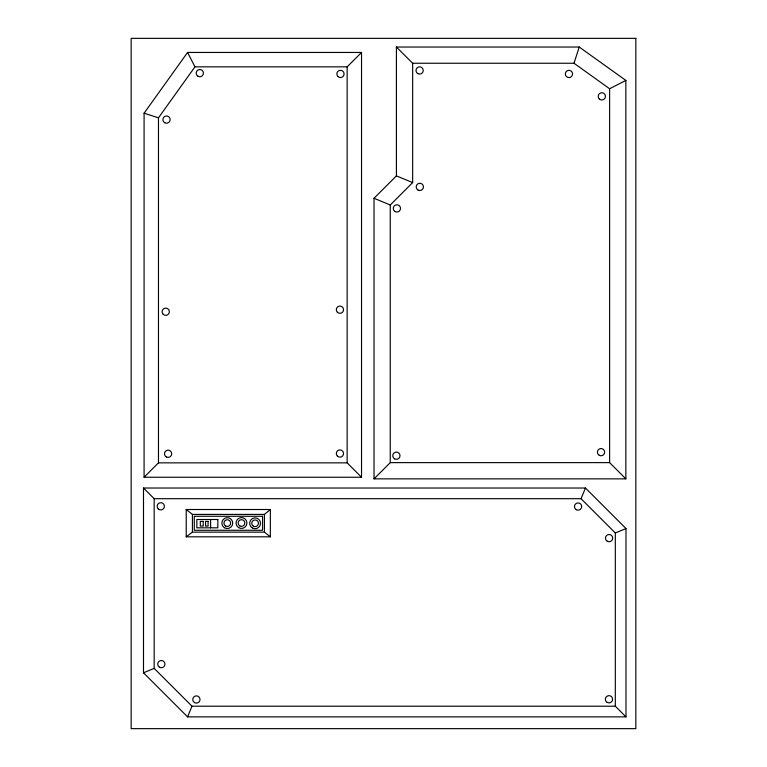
<?xml version="1.0" encoding="UTF-8"?>
<svg xmlns="http://www.w3.org/2000/svg" width="767" height="767" viewBox="0 0 767 767"><rect width="100%" height="100%" fill="white"/><g stroke="black" fill="none" stroke-linecap="round" stroke-linejoin="round"><path stroke-width="1.15" d="M396.414 47.027L412.646 63.249L574.013 63.249L579.219 47.027L625.853 80.41L625.853 478.857L374.028 478.857L374.028 198.26L396.414 175.873L396.414 47.027L579.219 47.027M187.57 716.877L191.99 706.206L615.316 706.206L625.987 716.877L625.987 528.549L585.461 488.023L143.496 488.023L143.496 672.803L187.57 716.877L625.987 716.877M143.496 488.023L154.167 498.694L581.041 498.694L585.461 488.023M144.081 113.2L187.57 52.453L361.535 52.453L361.535 477.247L144.081 477.247L144.081 113.2L158.472 117.821L158.472 462.856L144.081 477.247M158.472 117.821L194.971 66.844L347.144 66.844L361.535 52.453M374.028 478.857L390.259 462.626L390.259 204.981L412.646 182.594L412.646 63.249M186.228 509.509L192.421 514.417L264.423 514.417L270.348 509.509L270.348 536.823L186.228 536.823L186.228 509.509L270.348 509.509M186.228 536.823L192.421 532.145L264.423 532.145L270.348 536.823M625.853 478.857L609.621 462.626L609.621 88.751L625.853 80.41M143.496 672.803L154.167 668.383L154.167 498.694M615.316 706.206L615.316 532.969L625.987 528.549M390.259 462.626L609.621 462.626M158.472 462.856L347.144 462.856L361.535 477.247M396.414 175.873L412.646 182.594M374.028 198.26L390.259 204.981M574.013 63.249L609.621 88.751M581.041 498.694L615.316 532.969M154.167 668.383L191.99 706.206M187.57 52.453L194.971 66.844M347.144 66.844L347.144 462.856M264.423 514.417L264.423 532.145M210.609 519.499L210.609 527.821M192.421 514.417L192.421 532.145M635.843 38.35L131.157 38.35L131.157 728.65L635.843 728.65L635.843 38.35M262.563 516.277L194.281 516.277L194.281 530.275L262.563 530.275L262.563 516.277M217.828 519.499L196.841 519.499L196.841 527.821L217.828 527.821L217.828 519.499M203.207 521.397L200.312 521.397L200.312 526.076L203.207 526.076L203.207 521.397M208.087 521.407L205.556 521.407L205.556 526.104L208.087 526.104L208.087 521.407M337.911 76.489A3.614 3.614 0 0 0 343.961 74.869A3.614 3.614 0 0 0 339.532 70.439A3.614 3.614 0 0 0 337.911 76.489M198.011 76.278A3.614 3.614 0 0 0 203.437 73.143A3.614 3.614 0 0 0 198.011 70.008A3.614 3.614 0 0 0 198.011 76.278M566.391 76.508A3.614 3.614 0 0 0 572.45 74.888A3.614 3.614 0 0 0 568.021 70.459A3.614 3.614 0 0 0 566.391 76.508M599.276 98.924A3.614 3.614 0 0 0 605.326 97.304A3.614 3.614 0 0 0 600.897 92.865A3.614 3.614 0 0 0 599.276 98.924M394.583 458.839A3.614 3.614 0 0 0 400.01 455.703A3.614 3.614 0 0 0 394.583 452.568A3.614 3.614 0 0 0 394.583 458.839M599.219 455.291A3.614 3.614 0 0 0 604.645 452.156A3.614 3.614 0 0 0 599.219 449.021A3.614 3.614 0 0 0 599.219 455.291M417.804 73.594A3.614 3.614 0 0 0 423.231 70.459A3.614 3.614 0 0 0 417.804 67.323A3.614 3.614 0 0 0 417.804 73.594M418.005 190.034A3.614 3.614 0 0 0 423.442 186.899A3.614 3.614 0 0 0 418.005 183.773A3.614 3.614 0 0 0 418.005 190.034M395.091 211.529A3.614 3.614 0 0 0 400.518 208.394A3.614 3.614 0 0 0 395.091 205.259A3.614 3.614 0 0 0 395.091 211.529M607.272 541.262A3.614 3.614 0 0 0 612.699 538.127A3.614 3.614 0 0 0 607.272 534.992A3.614 3.614 0 0 0 607.272 541.262M576.276 509.681A3.614 3.614 0 0 0 581.702 506.546A3.614 3.614 0 0 0 576.276 503.411A3.614 3.614 0 0 0 576.276 509.681M607.167 702.39A3.614 3.614 0 0 0 612.603 699.255A3.614 3.614 0 0 0 607.167 696.129A3.614 3.614 0 0 0 607.167 702.39M194.588 702.63A3.614 3.614 0 0 0 200.014 699.494A3.614 3.614 0 0 0 194.588 696.359A3.614 3.614 0 0 0 194.588 702.63M159.526 667.261A3.614 3.614 0 0 0 164.953 664.126A3.614 3.614 0 0 0 159.526 660.991A3.614 3.614 0 0 0 159.526 667.261M158.232 508.857A3.614 3.614 0 0 0 164.282 507.236A3.614 3.614 0 0 0 159.852 502.807A3.614 3.614 0 0 0 158.232 508.857M163.189 314.288A3.614 3.614 0 0 0 169.248 312.668A3.614 3.614 0 0 0 164.809 308.238A3.614 3.614 0 0 0 163.189 314.288M164.723 122.739A3.614 3.614 0 0 0 170.149 119.604A3.614 3.614 0 0 0 164.723 116.469A3.614 3.614 0 0 0 164.723 122.739M337.384 312.265A3.614 3.614 0 0 0 343.434 310.635A3.614 3.614 0 0 0 339.004 306.206A3.614 3.614 0 0 0 337.384 312.265M337.384 456.087A3.614 3.614 0 0 0 343.434 454.467A3.614 3.614 0 0 0 339.004 450.037A3.614 3.614 0 0 0 337.384 456.087M166.286 456.911A3.614 3.614 0 0 0 171.712 453.776A3.614 3.614 0 0 0 166.286 450.651A3.614 3.614 0 0 0 166.286 456.911M252.209 527.897A5.427 5.427 0 0 0 260.521 523.516A5.427 5.427 0 0 0 252.564 518.502A5.427 5.427 0 0 0 252.209 527.897M238.604 527.61A5.427 5.427 0 0 0 246.916 523.228A5.427 5.427 0 0 0 238.959 518.214A5.427 5.427 0 0 0 238.604 527.61M224.415 527.706A5.427 5.427 0 0 0 232.727 523.315A5.427 5.427 0 0 0 224.769 518.31A5.427 5.427 0 0 0 224.415 527.706M239.822 525.913A3.346 3.346 0 0 0 244.836 523.017A3.346 3.346 0 0 0 239.822 520.122A3.346 3.346 0 0 0 239.822 525.913M225.632 526.009A3.346 3.346 0 0 0 230.646 523.113A3.346 3.346 0 0 0 225.632 520.208A3.346 3.346 0 0 0 225.632 526.009M253.426 526.2A3.346 3.346 0 0 0 258.441 523.305A3.346 3.346 0 0 0 253.426 520.409A3.346 3.346 0 0 0 253.426 526.2"/></g></svg>
